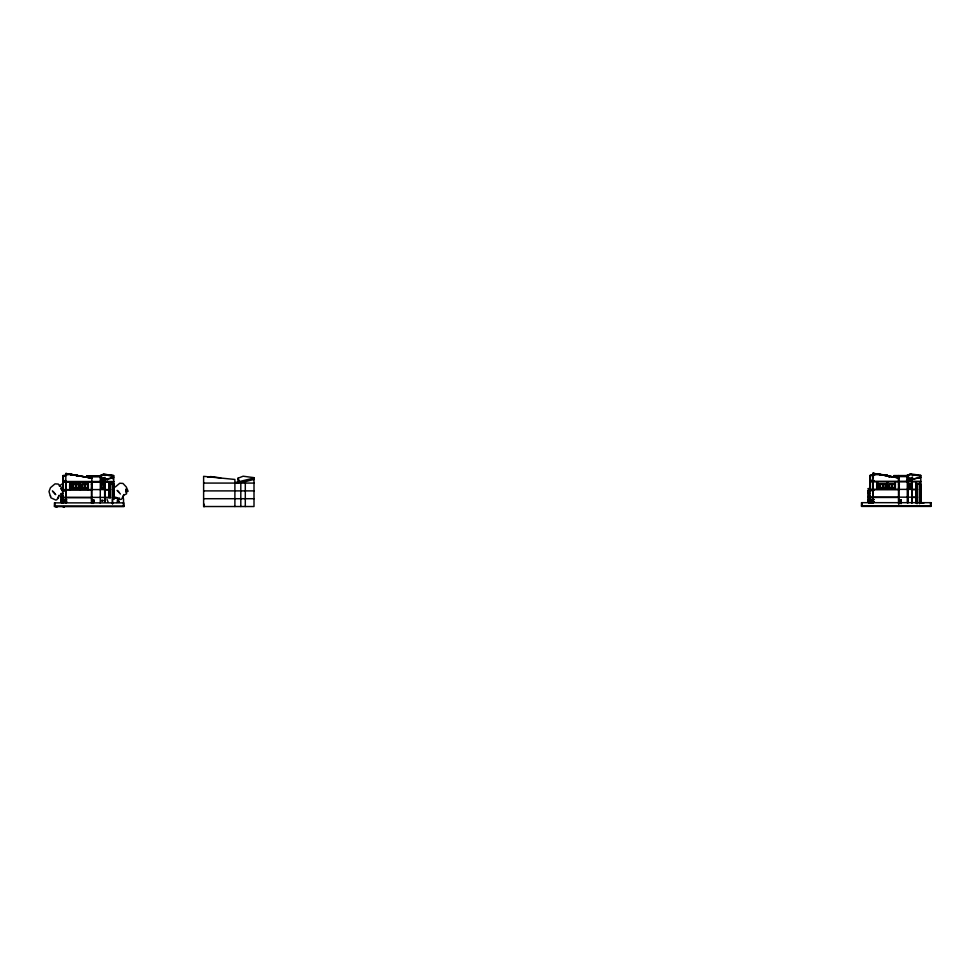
<?xml version="1.0" encoding="UTF-8"?>
<svg xmlns="http://www.w3.org/2000/svg" width="980" height="980" viewBox="0 0 980 980"><rect width="100%" height="100%" fill="white"/><g stroke="black" fill="none" stroke-linecap="round" stroke-linejoin="round"><path stroke-width="1.47" d="M103.108 480.396L103.267 479.098L102.435 480.421L101.05 479.685M908.068 480.286L908.215 479.024L909.489 480.2L910.212 479.367M58.334 498.526L58.8 495.868M123.064 497.901L123.541 495.243L126.567 493.846L125.991 489.008L126.053 492.119L128.098 491.262L126.297 486.987L122.966 483.434L119.756 483.238L115.199 487.072M102.471 480.776L103.66 477.946C107.861 476.452 102.128 478.228 102.851 480.702M65.832 473.475L91.961 478.142L65.832 473.475L65.746 503.144M66.26 473.634L91.532 478.154M872.886 473.267L899.015 477.934L872.886 473.267L872.8 502.924M873.315 477.909L873.315 473.426L898.587 477.934M101.896 501.184L102.765 500.241M123.529 502.299L123.529 498.734M93.443 500.192L93.112 501.589L93.492 500.192M900.204 501.405L900.547 499.971M62.218 496.799L60.834 502.189L62.916 502.189M868.929 497.938L867.888 501.968L869.971 501.981M910.347 478.975L912.674 477.125L910.028 478.448M56.95 499.69L59.155 495.17M121.692 499.065L123.897 494.545M116.877 502.495L117.943 500.523L117.404 498.6L116.204 497.913M119.499 498.024L118.09 500.498L118.739 502.079M93.222 501.711L93.896 500.621M900.277 501.503L900.951 500.413M910.2 479.833L911.29 478.73L910.567 479.6L909.599 479.11M103.219 480.813L105.215 479.098M103.402 480.862L104.064 480.114M910.849 479.833L912.27 478.889M911.118 479.906L913.593 478.816M59.29 485.97L62.255 483.863M104.787 479.538L106.538 479.024L107.604 479.967M104.248 479.955L102.888 480.837L103.562 480.653M907.051 479.465L908.619 479.845M100.058 475.606L103.549 474.149L113.741 475.508L113.692 499.041M100.413 475.668L103.709 474.296L113.3 475.57L113.3 479.735M100.058 476.109L103.549 474.651L113.741 476.011M100.413 476.17L103.709 474.798L113.3 476.084M905.949 475.888L910.604 473.928L920.796 475.3L920.796 502.924M906.378 475.913L910.763 474.075L907.48 475.962M907.113 475.9L910.604 474.43L920.796 475.802M238.067 483.079L238.067 478.228L243.126 476.207L254.004 477.664L254.004 506.525L203.62 506.525L203.62 476.341L234.894 479.453L234.894 506.525M117.269 500.535L118.935 500.976M234.722 482.736L254.004 477.983M906.512 480.678L920.796 477.382L911.89 479.232M911.608 479.306L907.186 480.494M234.98 482.895L245.306 481.658L254.004 479.379M911.302 479.747L912.196 479.551M62.916 476.072L65.832 475.508M63.357 476.133L66.101 475.594M207.858 477.113L210.7 476.574L220.708 477.909M889.742 477.15L887.464 475.325L877.247 473.952L869.971 475.361L869.971 503.218L872.567 503.193M873.168 474.884L870.412 475.41L870.412 480.972M869.971 475.863L877.247 474.455L887.464 475.325M102.312 480.519L105.056 480.188M102.055 480.666L104.983 480.323M62.218 496.137L62.916 496.137L61.875 496.137M869.971 495.929L868.929 495.966M92.72 502.066L93.333 502.066M893.858 476.084L907.811 476.084M86.803 476.292L100.756 476.292M907.811 476.611L893.858 476.611L893.858 475.57L907.811 475.57L907.823 502.924M100.756 476.819L86.803 476.819L86.803 475.778L100.756 475.778L100.756 480.727M870.412 480.47L873.094 480.47M63.357 480.678L66.04 480.678M869.971 480.58L874.319 480.58M62.916 480.788L65.819 480.788M869.971 481.082L874.319 481.082M62.916 481.29L66.04 481.18M869.971 481.303L920.796 481.303M62.916 481.511L113.741 481.511M869.958 481.817L920.796 481.817M62.904 482.025L113.741 482.025M203.62 483.079L254.004 483.079M898.917 483.642L898.917 488.334M91.863 483.851L91.863 488.542M907.848 483.899L910.714 483.899L910.714 488.077L907.848 488.077M920.747 483.899L920.747 501.797M113.411 484.12L114.256 484.12L113.692 488.285M113.692 484.181L114.207 499.041L114.256 494.582M880.261 484.169L882.478 484.169L882.478 487.82L880.261 487.82L880.261 484.169L880.322 487.721M883.507 484.169L885.712 484.169L885.712 487.82L883.507 487.82L883.507 484.169L883.568 487.721M891.531 484.169L889.313 484.169L889.313 487.82L891.531 487.82L891.531 484.169L891.469 487.721M894.801 484.169L892.584 484.169L892.584 487.82L894.801 487.82M898.489 484.169L899.444 484.169M911.033 484.169L907.933 484.169L907.933 487.82L911.033 487.82M917.231 503.451L917.231 484.169L919.412 484.169L919.399 503.451M87.747 484.377L85.529 484.377L85.529 488.028L87.747 488.028L87.686 484.463M91.434 484.377L92.39 484.377M100.879 484.377L103.978 484.377L103.978 488.028L100.879 488.028M110.164 484.377L112.345 484.377L112.345 503.659M113.178 484.377L114.256 484.377M898.489 487.82L899.444 487.82M91.434 488.028L92.39 488.028M113.3 488.028L114.256 488.028M869.971 488.42L867.888 488.677M60.834 488.628L62.916 488.628M60.834 488.898L62.916 488.898M869.958 489.375L917.219 489.375M919.387 489.375L920.784 489.375M62.904 489.584L110.164 489.584M112.333 489.584L113.741 489.584M898.476 489.632L870.399 489.632L870.399 481.817M912.025 489.632L915.835 489.632M91.422 489.853L63.345 489.853L63.345 482.025M104.97 489.853L108.768 489.853M869.101 490.135L869.971 490.331M62.218 490.343L62.916 490.343M874.332 490.331L867.888 490.331L867.888 502.238M62.059 490.539L65.819 490.539M867.888 490.588L872.972 490.588M62.059 490.809L65.905 490.809M203.62 490.894L254.004 490.894M867.888 493.308L869.971 493.308M60.834 493.516L62.916 493.516M62.218 496.211L62.916 496.211M867.888 496.591L869.971 496.468M60.834 496.799L62.916 496.676M868.586 497.105L917.231 497.191M919.387 497.191L920.796 497.191M61.532 497.326L110.177 497.411M112.333 497.411L113.741 497.411M868.586 497.571L869.971 497.571M870.399 497.46L898.513 497.46M912.025 497.46L915.835 497.46M61.532 497.632L62.916 497.791M63.345 497.669L91.459 497.669M104.97 497.669L108.768 497.669L108.78 482.025M203.62 498.71L254.004 498.71M874.185 499.543L870.669 499.543L870.669 502.152L874.185 502.152M66.714 499.837L63.614 499.751L63.614 502.36L65.966 502.36M873.744 499.714L870.84 499.714L870.755 502.066L873.768 502.066M898.525 499.8L901.049 499.8L901.024 503.708M63.786 499.923L66.689 499.923M91.471 500.008L93.994 500.008L93.982 502.618M899.211 499.971L900.951 499.971M92.157 500.192L93.896 500.192M868.929 501.429L869.971 501.454M61.875 501.638L62.916 501.662M63.786 501.834L66.689 501.834M899.211 501.883L900.951 501.883M63.7 501.919L66.714 501.919M66.714 502.274L63.7 502.274L63.7 499.837M899.358 502.152L900.804 502.152M92.304 502.36L93.749 502.36M900.191 503.193L900.02 502.152L900.118 503.193M920.673 503.157L923.858 503.157M203.62 504.443L204.306 504.443L204.306 506.525M861.494 505.79L931 505.888M123.946 506.096L54.439 506.011L54.439 502.875L123.933 502.875L123.946 506.611L54.451 506.611L54.451 505.974M910.763 474.59L920.355 475.863M877.296 474.087L887.108 475.398L889.301 477.162M70.192 474.663L80.409 476.035L70.192 474.161L70.242 474.798M101.847 500.241L103.072 500.854M115.052 497.497L117.355 498.538L115.738 497.779M115.652 497.179L120.724 499.531M55.995 500.155L50.923 497.803L49 491.593L50.458 487.697L55.027 483.863L58.224 484.059L61.556 487.611M118.384 498.379L119.119 498.734M102.545 479.318L103.513 479.82L104.235 478.938L102.667 480.813L102.324 477.713L101.295 476.905L100.646 477.346L101.087 479.588M101.602 500.413L102.239 500.854M907.37 480.053L908.08 480.715M118.776 491.911L117.122 490.355L120.418 494.018M100.426 478.166L101.651 479.759M907.027 477.824L907.798 478.583M907.1 477.517L908.926 480.077M906.745 480.004L907.407 481.021M100.744 478.791L101.222 479.563M899.211 500.413L899.861 501.552M92.157 500.621L92.806 501.76M50.384 495.696L50.666 496.309M107.053 499.482L108.204 502.299M118.274 500.498L118.923 502.079M238.067 478.387L239.206 481.903L238.067 478.228M909.648 478.51L908.362 476.697L907.933 478.583M113.741 477.591L100.266 481.205L113.178 477.199M104.542 479.514L104.689 501.711M899.959 501.405L899.616 499.971L900.093 501.883M92.561 500.192L92.904 501.613L93.014 500.192M930.461 502.666L930.461 505.79M920.355 475.361L920.355 478.301M920.257 481.817L920.269 502.924M919.669 503.708L919.669 483.899L916.974 483.899L916.974 503.708M917.28 484.255L917.28 503.365M916.349 481.817L916.361 502.924M915.835 481.817L915.847 502.924M912.037 481.817L912.037 502.924M911.743 479.808L911.743 502.924M910.628 484.169L910.628 487.82M910.236 483.899L910.236 488.077M908.827 484.169L908.827 487.82M908.338 483.899L908.338 488.077M907.627 481.817L907.627 502.924M907.382 476.611L907.394 502.924M899.138 499.8L899.126 503.708M898.88 476.611L898.954 503.708M898.819 484.169L898.795 487.721M898.795 499.8L898.795 503.708M898.476 476.611L898.525 503.708M898.452 475.57L898.452 479.22M895.389 481.817L895.389 489.375M894.961 481.817L894.961 489.375M894.74 484.255L894.74 487.721M887.647 481.817L887.647 489.375M887.219 481.817L887.219 489.375M885.589 484.341L885.589 487.636M879.048 484.341L879.048 487.636M877.602 481.817L877.602 489.375M877.247 473.952L877.296 474.59M877.173 481.817L877.173 489.375M873.229 481.817L873.229 502.924M870.412 497.191L870.412 502.924M869.285 488.42L869.285 490.331M869.285 493.136L869.285 503.132L868.586 503.242M868.929 493.332L868.929 496.468M868.929 497.362L868.929 503.242M868.758 501.148L868.758 502.814M868.586 496.346L868.586 497.595M862.008 502.666L862.008 505.79M245.306 481.658L245.306 506.525M240.811 483.079L240.811 506.525M203.963 504.443L203.963 506.525M203.754 504.443L203.754 506.525M123.407 502.875L123.407 506.011M113.606 484.463L113.606 487.942M113.288 482.025L113.288 497.669M113.202 482.025L113.202 497.411M112.614 503.916L112.602 484.12L109.919 484.12L109.919 497.828M109.295 482.025L109.295 497.411M104.983 482.025L104.983 501.711M103.574 484.377L103.574 488.028M103.169 484.12L103.169 488.285M101.283 484.12L101.283 488.285M100.328 476.819L100.266 503.144M93.039 500.192L93.039 502.103M93.137 502.36L93.039 503.414M92.978 502.36L92.953 503.414M92.083 500.008L92.059 502.618M91.851 476.819L91.814 503.414M91.753 484.377L91.74 487.942M91.74 500.008L91.753 503.291M91.397 475.778L91.397 476.819M91.434 482.025L91.471 503.144M88.335 482.025L88.335 489.584M87.906 482.025L87.906 489.584M84.415 484.463L84.415 487.942M80.593 482.025L80.593 489.584M80.054 476.109L70.242 474.296L62.916 475.57L62.916 502.801M80.164 482.025L80.164 489.584M76.501 484.463L76.501 487.942M73.267 484.463L73.267 487.942M71.993 484.549L71.993 487.856M70.548 482.025L70.548 489.584M70.119 482.025L70.119 489.584M66.175 482.025L66.175 503.144M63.357 475.619L63.357 481.18M63.357 497.411L63.357 503.144M62.745 488.898L62.745 491.74M62.218 494.422L62.218 503.34M62.046 496.652L62.046 497.656M61.875 493.54L61.875 503.34M61.703 496.787L61.532 497.816M60.834 494.398L60.834 502.446M54.954 502.875L54.954 506.011M93.86 500.743L93.247 501.76L93.896 500.707M900.914 500.535L900.302 501.552L900.951 500.498M57.158 506.721L55.86 506.721L57.158 506.721M64.386 506.721L63.088 506.721L64.386 506.721M879.428 483.899L876.696 483.899L876.696 488.077L879.428 488.077L879.428 483.899M882.747 483.899L880.003 483.899L880.003 488.077L882.747 488.077L882.747 483.899M885.981 483.899L883.237 483.899L883.237 488.077L885.981 488.077L885.981 483.899M891.788 483.899L889.056 483.899L889.056 488.077L891.788 488.077L891.788 483.899M895.058 483.899L892.327 483.899L892.327 488.077L895.058 488.077L895.058 483.899M72.373 484.12L69.641 484.12L69.641 488.285L72.373 488.285L72.373 484.12M75.681 484.12L72.949 484.12L72.949 488.285L75.681 488.285L75.681 484.12M78.927 484.12L76.183 484.12L76.183 488.285L78.927 488.285L78.927 484.12M84.733 484.12L82.002 484.12L82.002 488.285L84.733 488.285L84.733 484.12M88.004 484.12L85.272 484.12L85.272 488.285L88.004 488.285L88.004 484.12M103.66 484.12L100.793 484.12L100.793 488.285L103.66 488.285L103.66 484.12M879.17 484.169L876.953 484.169L876.953 487.82L879.17 487.82L879.17 484.169M72.116 484.377L69.899 484.377L69.899 488.028L72.116 488.028L72.116 484.377M75.423 484.377L73.206 484.377L73.206 488.028L75.423 488.028L75.423 484.377M78.657 484.377L76.44 484.377L76.44 488.028L78.657 488.028L78.657 484.377M84.476 484.377L82.259 484.377L82.259 488.028L84.476 488.028L84.476 484.377M873.744 501.625L870.84 501.625L873.768 501.711M930.988 502.666L861.494 502.666L861.506 506.403L931 506.403L930.988 502.666M54.047 492.536L52.393 490.98L55.689 494.643L54.047 492.536M110.177 497.73L110.177 484.377L110.177 497.73"/></g></svg>
